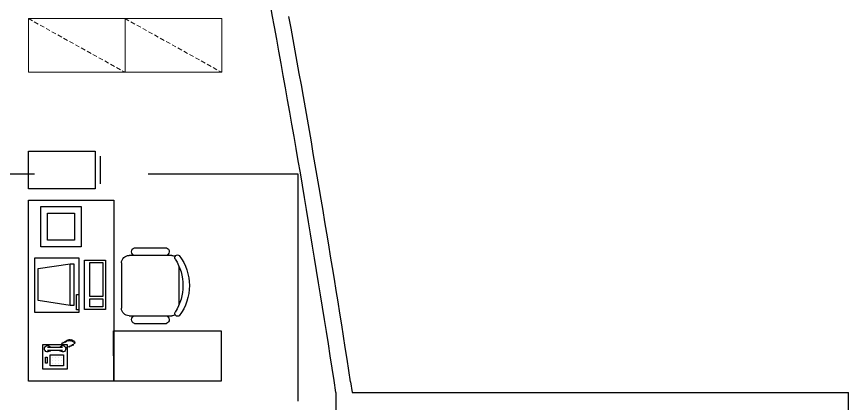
# Model space of a CAD drawing. Header units: inches. Extents: x 482566 to 494966, y -26460 to -22226.
# Drawn here: x 487659.6 to 488008.2, y -23676.2 to -23514.1 of the extents above; entities that cross this region are included whole.
import ezdxf

# ---------------------------------------------------------------- set-up
doc = ezdxf.new("R2010")
doc.units = ezdxf.units.IN
doc.header["$LTSCALE"] = 15
doc.header["$MEASUREMENT"] = 0
doc.linetypes.add('HIDDEN2', pattern=[0.1875, 0.125, -0.0625])
doc.linetypes.add('TRATTEGGIATA2', pattern=[9.525, 6.35, -3.175])
doc.layers.add('A-furniture', color=50, linetype='Continuous', lineweight=9)
for name, color, linetype in [('furniture', 4, 'Continuous'), ('I-FURN', 4, 'Continuous'), ('I-WALL-IN', 3, 'Continuous'), ('SUI GAS LINE', 30, 'TRATTEGGIATA2')]:
    doc.layers.add(name, color=color, linetype=linetype)

# ---------------------------------------------------------------- blocks, each defined once
blk = doc.blocks.new('DESK4')
blk.add_lwpolyline([(34, -36), (34, 36), (0, 36), (0, -36)], close=True)
blk = doc.blocks.new('RECTANG')
for p, q in [((1, 1), (0, 1)), ((0, 1), (0, 0)), ((1, 0), (1, 1)), ((0, 0), (1, 0))]:
    blk.add_line(p, q)
blk = doc.blocks.new('IBMAT', base_point=(61, 306))
for p, q in [((75, 307), (75, 306)), ((81, 307), (75, 307)), ((81, 306), (81, 307))]:
    blk.add_line(p, q)
at = {"xscale": 21, "yscale": 17, "zscale": 21}
blk.add_blockref('RECTANG', (61, 306), dxfattribs=at)
blk = doc.blocks.new('KEYBOARD', base_point=(60, 294))
for p, xscale, yscale, zscale in [((60, 294), 19, 8, 19), ((61, 295), 13, 5, 13), ((75, 295), 3, 5, 3)]:
    blk.add_blockref('RECTANG', p, dxfattribs=dict(xscale=xscale, yscale=yscale, zscale=zscale))
blk = doc.blocks.new('A$C79A54892')
at = {"layer": 'furniture'}
for p, q in [((0.9168, 1.8), (1.3632, 1.8)), ((0.78, 1.2), (0.78, 1.71)), ((1.5, 1.71), (1.5, 1.6407)), ((0.6887, 1.2637), (0.6887, 1.6462)), ((1.5, 1.6407), (1.5, 1.2)), ((1.5913, 1.2637), (1.5913, 1.6462)), ((1.41, 1.11), (0.87, 1.11)), ((2.2941, 0.795), (2.2941, 0)), ((2.7459, 0.795), (2.2941, 0.795)), ((2.6859, 0.855), (2.3541, 0.855)), ((2.7459, 0), (2.7459, 0.795)), ((2.0837, 0.6288), (1.6037, 0.6288)), ((1.6037, 0.6288), (1.6037, 0.1488)), ((2.0837, 0.1488), (2.0837, 0.6288)), ((0.405, 0.4914), (0.4266, 0.4986)), ((0.4122, 0.5058), (0.4338, 0.513)), ((0.4194, 0.5202), (0.441, 0.5274)), ((0.4266, 0.5346), (0.4482, 0.5418)), ((0.4457, 0.5521), (0.4673, 0.5593)), ((0.4626, 0.5418), (0.4842, 0.549)), ((0.4698, 0.5274), (0.4914, 0.5346)), ((0.477, 0.513), (0.4986, 0.5202)), ((0.477, 0.4986), (0.4986, 0.5058)), ((0.904, 0.5417), (0.904, 0.4978)), ((1.399, 0.5417), (0.904, 0.5417)), ((0.904, 0.4978), (1.399, 0.4978)), ((0.904, 0.4978), (0.9616, 0.1159)), ((1.3431, 0.1159), (1.399, 0.4978)), ((1.399, 0.4978), (1.399, 0.5417)), ((2.0037, 0.5488), (1.6837, 0.5488)), ((1.6837, 0.5488), (1.6837, 0.2288)), ((2.0037, 0.2288), (2.0037, 0.5488)), ((0.3685, 0.228), (0.3685, 0.408)), ((0.3993, 0.4432), (0.4122, 0.4842)), ((0.4045, 0.228), (0.4045, 0.408)), ((0.441, 0.3978), (0.4626, 0.405)), ((0.4482, 0.4122), (0.4698, 0.4194)), ((0.4554, 0.4266), (0.477, 0.4338)), ((0.4626, 0.441), (0.4842, 0.4482)), ((0.4698, 0.4554), (0.4914, 0.4626)), ((0.477, 0.4842), (0.4986, 0.4914)), ((0.477, 0.4698), (0.4986, 0.477)), ((0.2141, 0.3902), (0.2141, 0.3902)), ((0.2141, 0.3564), (0.2141, 0.3564)), ((0.2141, 0.3227), (0.2141, 0.3227)), ((0.2478, 0.3902), (0.2478, 0.3902)), ((0.2478, 0.3564), (0.2478, 0.3564)), ((0.2478, 0.3227), (0.2478, 0.3227)), ((0.2816, 0.3902), (0.2816, 0.3902)), ((0.2816, 0.3564), (0.2816, 0.3564)), ((0.2816, 0.3227), (0.2816, 0.3227)), ((0.2141, 0.2889), (0.2141, 0.2889)), ((0.2478, 0.2889), (0.2478, 0.2889)), ((0.2816, 0.2889), (0.2816, 0.2889)), ((1.6837, 0.2288), (2.0037, 0.2288)), ((0.9616, 0.1159), (1.3431, 0.1159)), ((1.6037, 0.1488), (2.0837, 0.1488)), ((2.2941, 0), (2.7459, 0))]:
    blk.add_line(p, q, dxfattribs=at)
for centre, radius, start, end in [((1.14, 1.32), 0.6, 53.1301, 126.8699), ((0.8064, 1.7803), 0.0329, 143.30994, 302.02741), ((1.14, 1.2547), 0.5892, 57.57575, 122.42425), ((1.4736, 1.7803), 0.0329, 237.97259, 36.69006), ((0.87, 1.71), 0.09, 152.41556, 180), ((1.41, 1.71), 0.09, 0, 27.58444), ((0.7337, 1.6331), 0.0469, 9.29463, 163.7398), ((1.5463, 1.6331), 0.0469, 16.2602, 170.70537), ((0.7337, 1.2769), 0.0469, 196.2602, 350.70537), ((0.87, 1.2), 0.09, 180, 270), ((1.41, 1.2), 0.09, 270, 0), ((1.5463, 1.2769), 0.0469, 189.29463, 343.7398), ((0.3865, 0.408), 0.0377, 298.49146, 241.50854), ((0.3865, 0.228), 0.0377, 118.49146, 61.50854)]:
    blk.add_arc(centre, radius, start, end, dxfattribs=at)
for name, p, xscale, yscale, zscale, rotation in [('DESK4', (1.08, 1.02), 0.0299999999998839, 0.0299999999998839, 0.0299999999998839, 270.0000000003054), ('KEYBOARD', (1.4454, 0.9178), 0.03101538461544906, 0.03101538461544906, 0.03101538461544906, 180.0000000002476), ('IBMAT', (1.4697, 0.6028), 0.03101538461544906, 0.03101538461544906, 0.03101538461544906, 180.0000000002476), ('RECTANG', (0.4375, 0.4634), 0.2953901644145187, 0.2917466341033005, 0.2953901644145187, 180.0000000002573), ('RECTANG', (0.3153, 0.4183), 0.1350000000002516, 0.1575000000002935, 0.1350000000002516, 180.0000000002573), ('RECTANG', (0.2872, 0.2214), 0.07312500000013628, 0.01687500000003145, 0.07312500000013628, 180.0000000002573)]:
    blk.add_blockref(name, p, dxfattribs=dict(at, xscale=xscale, yscale=yscale, zscale=zscale, rotation=rotation))

msp = doc.modelspace()

# ---------------------------------------------------------------- linework, layer by layer
msp.add_line((487799.59, -23667.22, 6.93), (487800.28, -23671.72, 6.93))
for radius, start, end in [(5332.5, 8.70029, 10.48273), (5339.25, 8.73806, 10.40494)]:
    msp.add_arc((482522.31, -24478.35, 6.93), radius, start, end)
at = {"layer": 'A-furniture', "linetype": 'HIDDEN2'}
for p, q in [((487664.56, -23514.9, 6.93), (487705.06, -23537.4, 6.93)), ((487705.06, -23514.9, 6.93), (487745.56, -23537.4, 6.93))]:
    msp.add_line(p, q, dxfattribs=at)
at = {"layer": 'A-furniture', "elevation": 6.93}
for points in [[(487705.06, -23537.4), (487705.06, -23514.9), (487664.56, -23514.9), (487664.56, -23537.4)], [(487745.56, -23537.4), (487745.56, -23514.9), (487705.06, -23514.9), (487705.06, -23537.4)]]:
    msp.add_lwpolyline(points, close=True, dxfattribs=at)
at = {"layer": 'I-FURN', "elevation": 6.93}
msp.add_lwpolyline([(487700.39, -23666.88), (487700.27, -23645.76), (487745.27, -23645.76), (487745.39, -23666.88)], close=True, dxfattribs=at)
at = {"layer": 'I-WALL-IN'}
for p, q in [((487793.45, -23671.72, 6.93), (487793.45, -23879.31, 6.93)), ((487800.28, -23671.72, 6.93), (488008.24, -23671.72, 6.93)), ((488008.24, -23928.78, 6.93), (488008.24, -23671.72, 6.93))]:
    msp.add_line(p, q, dxfattribs=at)
at = {"layer": 'SUI GAS LINE'}
for p, q in [((487429, -23580), (487777.5, -23580)), ((487777.5, -23580), (487777.5, -23682.5))]:
    msp.add_line(p, q, dxfattribs=at)

# ---------------------------------------------------------------- block references
at = {"layer": 'furniture', "xscale": -35.12240917321422, "yscale": 35.1224091595864, "zscale": 35.12240916776322, "rotation": 269.9999999996908}
msp.add_blockref('A$C79A54892', (487664.56, -23666.88, 6.93), dxfattribs=at)

doc.saveas('drawing.dxf')
